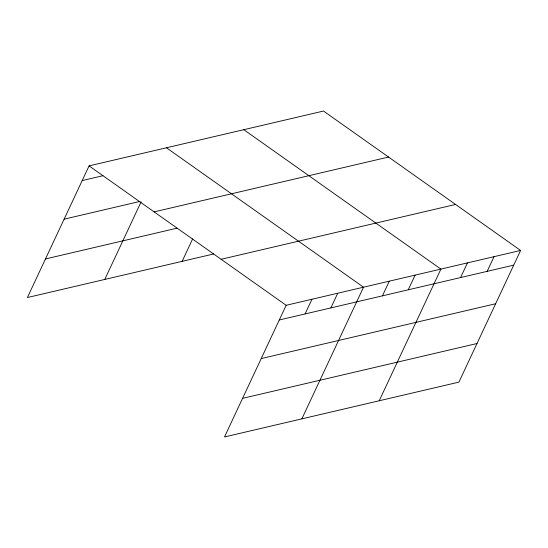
<?xml version="1.0" encoding="UTF-8"?>
<svg xmlns="http://www.w3.org/2000/svg" width="548" height="548" viewBox="0 0 548 548"><rect width="100%" height="100%" fill="white"/><g stroke="black" fill="none" stroke-linecap="round" stroke-linejoin="round"><path stroke-width="0.82" d="M520.6 250.457L286.166 305.291L224.495 436.955L458.923 382.12L520.6 250.457L323.505 111.045L89.077 165.88L27.4 297.543L213.672 253.971M104.764 279.453L141.117 201.835M182.128 261.355L192.615 238.962M305.078 313.942L311.956 299.256M330.862 307.908L337.746 293.228M301.852 418.864L363.53 287.193L166.441 147.782M382.442 295.845L389.32 281.165M408.226 289.817L415.103 275.13M379.216 400.766L440.893 269.102L243.798 129.684M460.587 277.569L467.465 262.882M487.151 271.356L494.029 256.67M82.2 180.566L102.997 175.696M64.116 219.166L139.815 201.459M154.118 211.884L388.546 157.05M45.484 258.944L176.915 228.201M221.125 259.286L455.559 204.452M279.288 319.977L513.723 265.136M261.204 358.577L495.639 303.743M242.572 398.355L477.007 343.514M89.077 165.88L286.166 305.291"/></g></svg>
